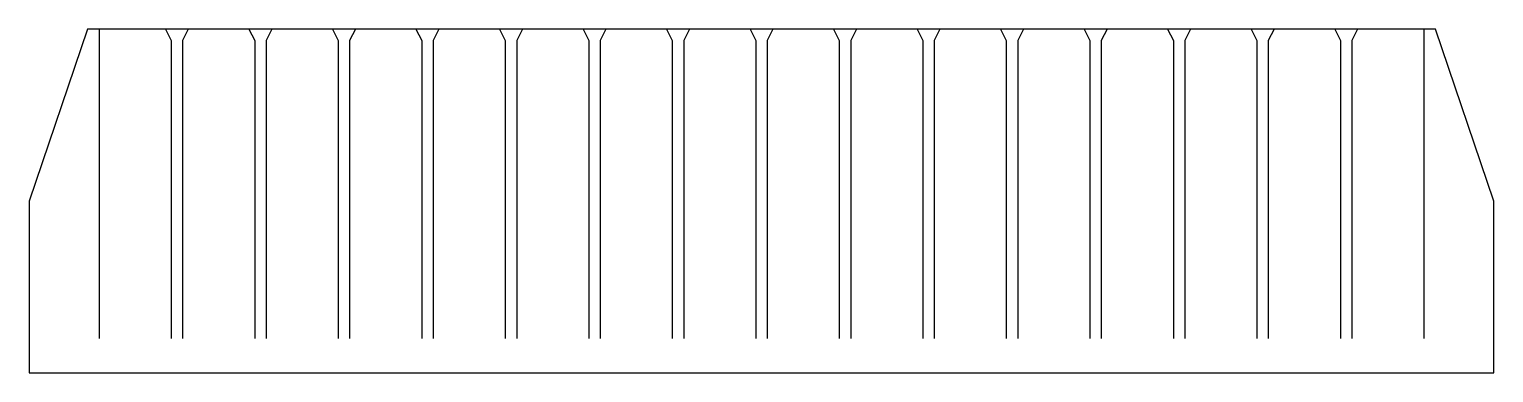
# Model space of a CAD drawing. Extents: x 18 to 274, y 130 to 190.
import ezdxf

# ---------------------------------------------------------------- set-up
doc = ezdxf.new("R2010")
doc.units = 0

msp = doc.modelspace()

# ---------------------------------------------------------------- linework, layer by layer
at = {"layer": 'Outline'}
for p, q in [((28, 190), (17.8, 160)), ((263.6, 190), (28, 190)), ((273.8, 160), (263.6, 190)), ((17.8, 160), (17.8, 130)), ((273.8, 130), (273.8, 160)), ((17.8, 130), (273.8, 130))]:
    msp.add_line(p, q, dxfattribs=at)
at = {"layer": 'Splitter'}
for p, q in [((30, 190), (30, 136)), ((41.6, 190), (42.6, 188.03636)), ((45.6, 190), (44.6, 188.03636)), ((56.2, 190), (57.2, 188.03636)), ((60.2, 190), (59.2, 188.03636)), ((70.8, 190), (71.8, 188.03636)), ((74.8, 190), (73.8, 188.03636)), ((85.4, 190), (86.4, 188.03636)), ((89.4, 190), (88.4, 188.03636)), ((100, 190), (101, 188.03636)), ((104, 190), (103, 188.03636)), ((114.6, 190), (115.6, 188.03636)), ((118.6, 190), (117.6, 188.03636)), ((129.2, 190), (130.2, 188.03636)), ((133.2, 190), (132.2, 188.03636)), ((143.8, 190), (144.8, 188.03636)), ((147.8, 190), (146.8, 188.03636)), ((158.4, 190), (159.4, 188.03636)), ((162.4, 190), (161.4, 188.03636)), ((173, 190), (174, 188.03636)), ((177, 190), (176, 188.03636)), ((187.6, 190), (188.6, 188.03636)), ((191.6, 190), (190.6, 188.03636)), ((202.2, 190), (203.2, 188.03636)), ((206.2, 190), (205.2, 188.03636)), ((216.8, 190), (217.8, 188.03636)), ((220.8, 190), (219.8, 188.03636)), ((231.4, 190), (232.4, 188.03636)), ((235.4, 190), (234.4, 188.03636)), ((246, 190), (247, 188.03636)), ((250, 190), (249, 188.03636)), ((261.6, 190), (261.6, 136)), ((42.6, 188.03636), (42.6, 136)), ((44.6, 188.03636), (44.6, 136)), ((57.2, 188.03636), (57.2, 136)), ((59.2, 188.03636), (59.2, 136)), ((71.8, 188.03636), (71.8, 136)), ((73.8, 188.03636), (73.8, 136)), ((86.4, 188.03636), (86.4, 136)), ((88.4, 188.03636), (88.4, 136)), ((101, 188.03636), (101, 136)), ((103, 188.03636), (103, 136)), ((115.6, 188.03636), (115.6, 136)), ((117.6, 188.03636), (117.6, 136)), ((130.2, 188.03636), (130.2, 136)), ((132.2, 188.03636), (132.2, 136)), ((144.8, 188.03636), (144.8, 136)), ((146.8, 188.03636), (146.8, 136)), ((159.4, 188.03636), (159.4, 136)), ((161.4, 188.03636), (161.4, 136)), ((174, 188.03636), (174, 136)), ((176, 188.03636), (176, 136)), ((188.6, 188.03636), (188.6, 136)), ((190.6, 188.03636), (190.6, 136)), ((203.2, 188.03636), (203.2, 136)), ((205.2, 188.03636), (205.2, 136)), ((217.8, 188.03636), (217.8, 136)), ((219.8, 188.03636), (219.8, 136)), ((232.4, 188.03636), (232.4, 136)), ((234.4, 188.03636), (234.4, 136)), ((247, 188.03636), (247, 136)), ((249, 188.03636), (249, 136))]:
    msp.add_line(p, q, dxfattribs=at)

doc.saveas('drawing.dxf')
